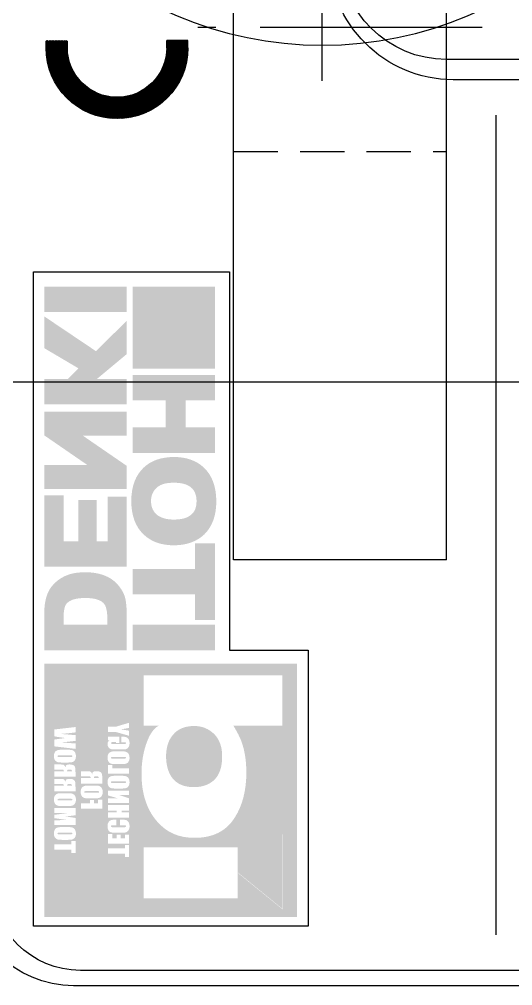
# Model space of a CAD drawing. Header units: inches. Extents: x 0 to 77285, y -118 to 40065.
# Drawn here: x 4379.61 to 4393.5, y 23746.05 to 23773.28 of the extents above; entities that cross this region are included whole.
import ezdxf

# ---------------------------------------------------------------- set-up
doc = ezdxf.new("R2010")
doc.units = ezdxf.units.IN
doc.header["$LTSCALE"] = 5
doc.header["$MEASUREMENT"] = 0
doc.linetypes.add('CENTER', pattern=[2, 1.25, -0.25, 0.25, -0.25])
doc.linetypes.add('HIDDEN', pattern=[0.375, 0.25, -0.125])
for name, color, linetype in [('11', 1, 'CENTER'), ('22', 2, 'HIDDEN'), ('55', 5, 'Continuous'), ('99', 181, 'Continuous')]:
    doc.layers.add(name, color=color, linetype=linetype)

# ---------------------------------------------------------------- blocks, each defined once
blk = doc.blocks.new('A$C362a6d6b')
for p, q in [((-15, 0), (15, 0)), ((-15, 0), (-15, -6)), ((-15, -6), (15, -6))]:
    blk.add_line(p, q)
at = {"layer": '11'}
blk.add_line((0, 1), (0, -7), dxfattribs=at)
at = {"layer": '22'}
blk.add_line((-3.5, -6), (-3.5, 0), dxfattribs=at)
blk = doc.blocks.new('A$C9c3b0687E')
h = blk.add_hatch(color=256)
edge = h.paths.add_edge_path(flags=16)
edge.add_spline(control_points=[(17.76, 6.383), (17.76, 6.383), (15.649, 6.383), (15.649, 6.383), (15.649, 6.383), (16.673, 5.127), (16.673, 5.127), (16.673, 5.127), (17.76, 6.383), (17.76, 6.383)], knot_values=[0, 0, 0, 0, 1, 1, 1, 2, 2, 2, 3, 3, 3, 3], degree=3, periodic=0)
edge = h.paths.add_edge_path(flags=16)
edge.add_spline(control_points=[(22.247, 2.476), (22.247, 2.476), (22.247, 6.379), (22.247, 6.379), (22.247, 6.379), (20.825, 6.379), (20.825, 6.379), (20.825, 6.379), (20.825, 4.998), (20.825, 4.998), (20.652, 5.102), (20.498, 5.184), (20.344, 5.238), (20.103, 5.32), (19.821, 5.363), (19.504, 5.363), (18.998, 5.363), (18.578, 5.254), (18.243, 5.042), (17.832, 4.786), (17.664, 4.398), (17.664, 3.902), (17.664, 3.466), (17.806, 3.119), (18.141, 2.835), (18.475, 2.552), (18.921, 2.411), (19.469, 2.411), (19.821, 2.411), (20.138, 2.47), (20.421, 2.585), (20.592, 2.656), (20.755, 2.759), (20.82, 2.89), (20.82, 2.89), (20.82, 2.476), (20.82, 2.476), (20.82, 2.476), (22.247, 2.476), (22.247, 2.476)], knot_values=[0, 0, 0, 0, 1, 1, 1, 2, 2, 2, 3, 3, 3, 4, 4, 4, 5, 5, 5, 6, 6, 6, 7, 7, 7, 8, 8, 8, 9, 9, 9, 10, 10, 10, 11, 11, 11, 12, 12, 12, 13, 13, 13, 13], degree=3, periodic=0)
edge = h.paths.add_edge_path(flags=16)
edge.add_spline(control_points=[(20.592, 4.454), (20.438, 4.606), (20.232, 4.682), (19.958, 4.682), (19.666, 4.682), (19.452, 4.611), (19.306, 4.47), (19.161, 4.323), (19.092, 4.127), (19.092, 3.882), (19.092, 3.566), (19.212, 3.342), (19.443, 3.217), (19.589, 3.141), (19.761, 3.103), (19.958, 3.103), (20.164, 3.103), (20.344, 3.146), (20.489, 3.239), (20.704, 3.375), (20.815, 3.593), (20.815, 3.892), (20.815, 4.116), (20.738, 4.301), (20.592, 4.454)], knot_values=[0, 0, 0, 0, 1, 1, 1, 2, 2, 2, 3, 3, 3, 4, 4, 4, 5, 5, 5, 6, 6, 6, 7, 7, 7, 8, 8, 8, 8], degree=3, periodic=0)
edge = h.paths.add_edge_path(flags=16)
edge.add_spline(control_points=[(15.957, 2.474), (15.957, 2.474), (17.397, 2.474), (17.397, 2.474), (17.397, 2.474), (17.397, 5.12), (17.397, 5.12), (17.397, 5.12), (15.957, 5.12), (15.957, 5.12), (15.957, 5.12), (15.957, 2.474), (15.957, 2.474)], knot_values=[0, 0, 0, 0, 1, 1, 1, 2, 2, 2, 3, 3, 3, 4, 4, 4, 4], degree=3, periodic=0)
edge = h.paths.add_edge_path(flags=16)
edge.add_spline(control_points=[(20.635, 0.552), (20.616, 0.414), (20.602, 0.272), (20.592, 0.127), (20.592, 0.127), (20.574, 0.355), (20.574, 0.355), (20.564, 0.468), (20.559, 0.534), (20.558, 0.552), (20.558, 0.552), (20.397, 0.552), (20.397, 0.552), (20.375, 0.383), (20.36, 0.246), (20.354, 0.142), (20.354, 0.142), (20.338, 0.344), (20.338, 0.344), (20.338, 0.344), (20.322, 0.552), (20.322, 0.552), (20.322, 0.552), (20.171, 0.552), (20.171, 0.552), (20.171, 0.552), (20.241, -0.045), (20.241, -0.045), (20.241, -0.045), (20.433, -0.045), (20.433, -0.045), (20.455, 0.114), (20.47, 0.218), (20.477, 0.269), (20.491, 0.151), (20.506, 0.047), (20.524, -0.045), (20.524, -0.045), (20.717, -0.045), (20.717, -0.045), (20.717, -0.045), (20.786, 0.552), (20.786, 0.552), (20.786, 0.552), (20.635, 0.552), (20.635, 0.552)], knot_values=[0, 0, 0, 0, 1, 1, 1, 2, 2, 2, 3, 3, 3, 4, 4, 4, 5, 5, 5, 6, 6, 6, 7, 7, 7, 8, 8, 8, 9, 9, 9, 10, 10, 10, 11, 11, 11, 12, 12, 12, 13, 13, 13, 14, 14, 14, 15, 15, 15, 15], degree=3, periodic=0)
edge = h.paths.add_edge_path(flags=16)
edge.add_spline(control_points=[(20.145, 0.304), (20.145, 0.366), (20.144, 0.409), (20.141, 0.433), (20.138, 0.458), (20.129, 0.481), (20.113, 0.501), (20.098, 0.522), (20.077, 0.538), (20.052, 0.548), (20.026, 0.559), (19.997, 0.564), (19.965, 0.564), (19.932, 0.564), (19.902, 0.559), (19.877, 0.548), (19.851, 0.536), (19.831, 0.521), (19.816, 0.5), (19.802, 0.479), (19.793, 0.457), (19.79, 0.432), (19.787, 0.407), (19.786, 0.364), (19.786, 0.304), (19.786, 0.304), (19.786, 0.203), (19.786, 0.203), (19.786, 0.141), (19.787, 0.098), (19.79, 0.074), (19.793, 0.049), (19.802, 0.026), (19.818, 0.006), (19.833, -0.015), (19.854, -0.031), (19.879, -0.041), (19.905, -0.052), (19.933, -0.057), (19.965, -0.057), (19.999, -0.057), (20.029, -0.052), (20.054, -0.041), (20.079, -0.029), (20.099, -0.014), (20.114, 0.007), (20.129, 0.028), (20.138, 0.05), (20.141, 0.075), (20.144, 0.1), (20.145, 0.143), (20.145, 0.203), (20.145, 0.203), (20.145, 0.304), (20.145, 0.304)], knot_values=[0, 0, 0, 0, 1, 1, 1, 2, 2, 2, 3, 3, 3, 4, 4, 4, 5, 5, 5, 6, 6, 6, 7, 7, 7, 8, 8, 8, 9, 9, 9, 10, 10, 10, 11, 11, 11, 12, 12, 12, 13, 13, 13, 14, 14, 14, 15, 15, 15, 16, 16, 16, 17, 17, 17, 18, 18, 18, 18], degree=3, periodic=0)
edge = h.paths.add_edge_path(flags=16)
edge.add_spline(control_points=[(19.99, 0.398), (19.99, 0.426), (19.988, 0.444), (19.985, 0.452), (19.982, 0.459), (19.976, 0.463), (19.966, 0.463), (19.958, 0.463), (19.952, 0.46), (19.947, 0.454), (19.943, 0.448), (19.941, 0.429), (19.941, 0.398), (19.941, 0.398), (19.941, 0.12), (19.941, 0.12), (19.941, 0.085), (19.942, 0.064), (19.945, 0.056), (19.948, 0.048), (19.955, 0.044), (19.965, 0.044), (19.976, 0.044), (19.982, 0.048), (19.986, 0.058), (19.988, 0.067), (19.99, 0.089), (19.99, 0.124), (19.99, 0.124), (19.99, 0.398), (19.99, 0.398)], knot_values=[0, 0, 0, 0, 1, 1, 1, 2, 2, 2, 3, 3, 3, 4, 4, 4, 5, 5, 5, 6, 6, 6, 7, 7, 7, 8, 8, 8, 9, 9, 9, 10, 10, 10, 10], degree=3, periodic=0)
edge = h.paths.add_edge_path(flags=16)
edge.add_spline(control_points=[(19.385, -0.045), (19.385, -0.045), (19.54, -0.045), (19.54, -0.045), (19.54, -0.045), (19.54, 0.224), (19.54, 0.224), (19.561, 0.224), (19.574, 0.22), (19.579, 0.212), (19.584, 0.205), (19.586, 0.185), (19.586, 0.153), (19.586, 0.153), (19.586, -0.045), (19.586, -0.045), (19.586, -0.045), (19.731, -0.045), (19.731, -0.045), (19.731, -0.045), (19.731, 0.112), (19.731, 0.112), (19.731, 0.16), (19.729, 0.19), (19.727, 0.2), (19.724, 0.211), (19.717, 0.223), (19.707, 0.235), (19.696, 0.248), (19.676, 0.258), (19.645, 0.266), (19.679, 0.269), (19.702, 0.279), (19.713, 0.295), (19.725, 0.311), (19.731, 0.342), (19.731, 0.388), (19.731, 0.439), (19.722, 0.477), (19.706, 0.5), (19.69, 0.523), (19.669, 0.538), (19.643, 0.543), (19.617, 0.549), (19.567, 0.552), (19.494, 0.552), (19.494, 0.552), (19.385, 0.552), (19.385, 0.552), (19.385, 0.552), (19.385, -0.045), (19.385, -0.045)], knot_values=[0, 0, 0, 0, 1, 1, 1, 2, 2, 2, 3, 3, 3, 4, 4, 4, 5, 5, 5, 6, 6, 6, 7, 7, 7, 8, 8, 8, 9, 9, 9, 10, 10, 10, 11, 11, 11, 12, 12, 12, 13, 13, 13, 14, 14, 14, 15, 15, 15, 16, 16, 16, 17, 17, 17, 17], degree=3, periodic=0)
edge = h.paths.add_edge_path()
edge.add_spline(control_points=[(19.576, 0.441), (19.583, 0.435), (19.586, 0.422), (19.586, 0.403), (19.586, 0.403), (19.586, 0.37), (19.586, 0.37), (19.586, 0.344), (19.583, 0.328), (19.576, 0.323), (19.569, 0.319), (19.557, 0.316), (19.54, 0.316), (19.54, 0.316), (19.54, 0.45), (19.54, 0.45), (19.557, 0.45), (19.57, 0.447), (19.576, 0.441)], knot_values=[0, 0, 0, 0, 1, 1, 1, 2, 2, 2, 3, 3, 3, 4, 4, 4, 5, 5, 5, 6, 6, 6, 6], degree=3, periodic=0)
edge = h.paths.add_edge_path(flags=16)
edge.add_spline(control_points=[(18.978, -0.045), (18.978, -0.045), (19.133, -0.045), (19.133, -0.045), (19.133, -0.045), (19.133, 0.224), (19.133, 0.224), (19.154, 0.224), (19.167, 0.22), (19.172, 0.212), (19.177, 0.205), (19.18, 0.185), (19.18, 0.153), (19.18, 0.153), (19.18, -0.045), (19.18, -0.045), (19.18, -0.045), (19.324, -0.045), (19.324, -0.045), (19.324, -0.045), (19.324, 0.112), (19.324, 0.112), (19.324, 0.16), (19.323, 0.19), (19.32, 0.2), (19.318, 0.211), (19.311, 0.223), (19.3, 0.235), (19.29, 0.248), (19.269, 0.258), (19.239, 0.266), (19.272, 0.269), (19.295, 0.279), (19.307, 0.295), (19.318, 0.311), (19.324, 0.342), (19.324, 0.388), (19.324, 0.439), (19.316, 0.477), (19.3, 0.5), (19.283, 0.523), (19.262, 0.538), (19.236, 0.543), (19.21, 0.549), (19.161, 0.552), (19.088, 0.552), (19.088, 0.552), (18.978, 0.552), (18.978, 0.552), (18.978, 0.552), (18.978, -0.045), (18.978, -0.045)], knot_values=[0, 0, 0, 0, 1, 1, 1, 2, 2, 2, 3, 3, 3, 4, 4, 4, 5, 5, 5, 6, 6, 6, 7, 7, 7, 8, 8, 8, 9, 9, 9, 10, 10, 10, 11, 11, 11, 12, 12, 12, 13, 13, 13, 14, 14, 14, 15, 15, 15, 16, 16, 16, 17, 17, 17, 17], degree=3, periodic=0)
edge = h.paths.add_edge_path()
edge.add_spline(control_points=[(19.17, 0.441), (19.176, 0.435), (19.18, 0.422), (19.18, 0.403), (19.18, 0.403), (19.18, 0.37), (19.18, 0.37), (19.18, 0.344), (19.176, 0.328), (19.169, 0.323), (19.162, 0.319), (19.15, 0.316), (19.133, 0.316), (19.133, 0.316), (19.133, 0.45), (19.133, 0.45), (19.151, 0.45), (19.163, 0.447), (19.17, 0.441)], knot_values=[0, 0, 0, 0, 1, 1, 1, 2, 2, 2, 3, 3, 3, 4, 4, 4, 5, 5, 5, 6, 6, 6, 6], degree=3, periodic=0)
edge = h.paths.add_edge_path(flags=16)
edge.add_spline(control_points=[(18.92, 0.304), (18.92, 0.366), (18.918, 0.409), (18.915, 0.433), (18.912, 0.458), (18.903, 0.481), (18.888, 0.501), (18.872, 0.522), (18.852, 0.538), (18.826, 0.548), (18.801, 0.559), (18.772, 0.564), (18.74, 0.564), (18.706, 0.564), (18.677, 0.559), (18.651, 0.548), (18.626, 0.536), (18.606, 0.521), (18.591, 0.5), (18.576, 0.479), (18.567, 0.457), (18.564, 0.432), (18.562, 0.407), (18.56, 0.364), (18.56, 0.304), (18.56, 0.304), (18.56, 0.203), (18.56, 0.203), (18.56, 0.141), (18.562, 0.098), (18.565, 0.074), (18.568, 0.049), (18.577, 0.026), (18.592, 0.006), (18.608, -0.015), (18.628, -0.031), (18.654, -0.041), (18.679, -0.052), (18.708, -0.057), (18.74, -0.057), (18.774, -0.057), (18.803, -0.052), (18.829, -0.041), (18.854, -0.029), (18.874, -0.014), (18.889, 0.007), (18.904, 0.028), (18.913, 0.05), (18.916, 0.075), (18.918, 0.1), (18.92, 0.143), (18.92, 0.203), (18.92, 0.203), (18.92, 0.304), (18.92, 0.304)], knot_values=[0, 0, 0, 0, 1, 1, 1, 2, 2, 2, 3, 3, 3, 4, 4, 4, 5, 5, 5, 6, 6, 6, 7, 7, 7, 8, 8, 8, 9, 9, 9, 10, 10, 10, 11, 11, 11, 12, 12, 12, 13, 13, 13, 14, 14, 14, 15, 15, 15, 16, 16, 16, 17, 17, 17, 18, 18, 18, 18], degree=3, periodic=0)
edge = h.paths.add_edge_path(flags=16)
edge.add_spline(control_points=[(18.764, 0.398), (18.764, 0.426), (18.763, 0.444), (18.76, 0.452), (18.757, 0.459), (18.75, 0.463), (18.741, 0.463), (18.733, 0.463), (18.726, 0.46), (18.722, 0.454), (18.718, 0.448), (18.716, 0.429), (18.716, 0.398), (18.716, 0.398), (18.716, 0.12), (18.716, 0.12), (18.716, 0.085), (18.717, 0.064), (18.72, 0.056), (18.723, 0.048), (18.729, 0.044), (18.74, 0.044), (18.75, 0.044), (18.757, 0.048), (18.76, 0.058), (18.763, 0.067), (18.764, 0.089), (18.764, 0.124), (18.764, 0.124), (18.764, 0.398), (18.764, 0.398)], knot_values=[0, 0, 0, 0, 1, 1, 1, 2, 2, 2, 3, 3, 3, 4, 4, 4, 5, 5, 5, 6, 6, 6, 7, 7, 7, 8, 8, 8, 9, 9, 9, 10, 10, 10, 10], degree=3, periodic=0)
edge = h.paths.add_edge_path(flags=16)
edge.add_spline(control_points=[(18.3, 0.552), (18.3, 0.552), (18.265, 0.273), (18.265, 0.273), (18.265, 0.273), (18.243, 0.425), (18.243, 0.425), (18.236, 0.473), (18.23, 0.516), (18.224, 0.552), (18.224, 0.552), (18.025, 0.552), (18.025, 0.552), (18.025, 0.552), (18.025, -0.045), (18.025, -0.045), (18.025, -0.045), (18.161, -0.045), (18.161, -0.045), (18.161, -0.045), (18.162, 0.35), (18.162, 0.35), (18.162, 0.35), (18.218, -0.045), (18.218, -0.045), (18.218, -0.045), (18.312, -0.045), (18.312, -0.045), (18.312, -0.045), (18.366, 0.358), (18.366, 0.358), (18.366, 0.358), (18.366, -0.045), (18.366, -0.045), (18.366, -0.045), (18.503, -0.045), (18.503, -0.045), (18.503, -0.045), (18.503, 0.552), (18.503, 0.552), (18.503, 0.552), (18.3, 0.552), (18.3, 0.552)], knot_values=[0, 0, 0, 0, 1, 1, 1, 2, 2, 2, 3, 3, 3, 4, 4, 4, 5, 5, 5, 6, 6, 6, 7, 7, 7, 8, 8, 8, 9, 9, 9, 10, 10, 10, 11, 11, 11, 12, 12, 12, 13, 13, 13, 14, 14, 14, 14], degree=3, periodic=0)
edge = h.paths.add_edge_path(flags=16)
edge.add_spline(control_points=[(17.966, 0.304), (17.966, 0.366), (17.965, 0.409), (17.962, 0.433), (17.959, 0.458), (17.95, 0.481), (17.934, 0.501), (17.919, 0.522), (17.898, 0.538), (17.873, 0.548), (17.847, 0.559), (17.819, 0.564), (17.787, 0.564), (17.753, 0.564), (17.723, 0.559), (17.698, 0.548), (17.673, 0.536), (17.652, 0.521), (17.638, 0.5), (17.623, 0.479), (17.614, 0.457), (17.611, 0.432), (17.608, 0.407), (17.607, 0.364), (17.607, 0.304), (17.607, 0.304), (17.607, 0.203), (17.607, 0.203), (17.607, 0.141), (17.608, 0.098), (17.611, 0.074), (17.614, 0.049), (17.623, 0.026), (17.639, 0.006), (17.654, -0.015), (17.675, -0.031), (17.7, -0.041), (17.726, -0.052), (17.755, -0.057), (17.787, -0.057), (17.82, -0.057), (17.85, -0.052), (17.875, -0.041), (17.9, -0.029), (17.921, -0.014), (17.936, 0.007), (17.95, 0.028), (17.959, 0.05), (17.962, 0.075), (17.965, 0.1), (17.966, 0.143), (17.966, 0.203), (17.966, 0.203), (17.966, 0.304), (17.966, 0.304)], knot_values=[0, 0, 0, 0, 1, 1, 1, 2, 2, 2, 3, 3, 3, 4, 4, 4, 5, 5, 5, 6, 6, 6, 7, 7, 7, 8, 8, 8, 9, 9, 9, 10, 10, 10, 11, 11, 11, 12, 12, 12, 13, 13, 13, 14, 14, 14, 15, 15, 15, 16, 16, 16, 17, 17, 17, 18, 18, 18, 18], degree=3, periodic=0)
edge = h.paths.add_edge_path(flags=16)
edge.add_spline(control_points=[(17.811, 0.398), (17.811, 0.426), (17.81, 0.444), (17.806, 0.452), (17.803, 0.459), (17.797, 0.463), (17.787, 0.463), (17.779, 0.463), (17.773, 0.46), (17.769, 0.454), (17.764, 0.448), (17.762, 0.429), (17.762, 0.398), (17.762, 0.398), (17.762, 0.12), (17.762, 0.12), (17.762, 0.085), (17.763, 0.064), (17.766, 0.056), (17.769, 0.048), (17.776, 0.044), (17.786, 0.044), (17.797, 0.044), (17.804, 0.048), (17.807, 0.058), (17.81, 0.067), (17.811, 0.089), (17.811, 0.124), (17.811, 0.124), (17.811, 0.398), (17.811, 0.398)], knot_values=[0, 0, 0, 0, 1, 1, 1, 2, 2, 2, 3, 3, 3, 4, 4, 4, 5, 5, 5, 6, 6, 6, 7, 7, 7, 8, 8, 8, 9, 9, 9, 10, 10, 10, 10], degree=3, periodic=0)
edge = h.paths.add_edge_path(flags=16)
edge.add_spline(control_points=[(17.237, 0.552), (17.237, 0.552), (17.237, 0.432), (17.237, 0.432), (17.237, 0.432), (17.328, 0.432), (17.328, 0.432), (17.328, 0.432), (17.328, -0.045), (17.328, -0.045), (17.328, -0.045), (17.484, -0.045), (17.484, -0.045), (17.484, -0.045), (17.484, 0.432), (17.484, 0.432), (17.484, 0.432), (17.576, 0.432), (17.576, 0.432), (17.576, 0.432), (17.576, 0.552), (17.576, 0.552), (17.576, 0.552), (17.237, 0.552), (17.237, 0.552)], knot_values=[0, 0, 0, 0, 1, 1, 1, 2, 2, 2, 3, 3, 3, 4, 4, 4, 5, 5, 5, 6, 6, 6, 7, 7, 7, 8, 8, 8, 8], degree=3, periodic=0)
edge = h.paths.add_edge_path(flags=16)
edge.add_spline(control_points=[(19.194, 0.71), (19.194, 0.71), (19.35, 0.71), (19.35, 0.71), (19.35, 0.71), (19.35, 0.978), (19.35, 0.978), (19.371, 0.978), (19.384, 0.974), (19.389, 0.967), (19.394, 0.959), (19.396, 0.94), (19.396, 0.908), (19.396, 0.908), (19.396, 0.71), (19.396, 0.71), (19.396, 0.71), (19.54, 0.71), (19.54, 0.71), (19.54, 0.71), (19.54, 0.867), (19.54, 0.867), (19.54, 0.915), (19.539, 0.944), (19.537, 0.955), (19.534, 0.966), (19.527, 0.977), (19.517, 0.99), (19.506, 1.003), (19.486, 1.013), (19.455, 1.021), (19.489, 1.024), (19.511, 1.033), (19.523, 1.049), (19.535, 1.065), (19.54, 1.097), (19.54, 1.143), (19.54, 1.194), (19.532, 1.231), (19.516, 1.255), (19.5, 1.278), (19.478, 1.292), (19.453, 1.298), (19.427, 1.304), (19.377, 1.307), (19.304, 1.307), (19.304, 1.307), (19.194, 1.307), (19.194, 1.307), (19.194, 1.307), (19.194, 0.71), (19.194, 0.71)], knot_values=[0, 0, 0, 0, 1, 1, 1, 2, 2, 2, 3, 3, 3, 4, 4, 4, 5, 5, 5, 6, 6, 6, 7, 7, 7, 8, 8, 8, 9, 9, 9, 10, 10, 10, 11, 11, 11, 12, 12, 12, 13, 13, 13, 14, 14, 14, 15, 15, 15, 16, 16, 16, 17, 17, 17, 17], degree=3, periodic=0)
edge = h.paths.add_edge_path(flags=16)
edge.add_spline(control_points=[(19.35, 1.204), (19.35, 1.204), (19.35, 1.071), (19.35, 1.071), (19.367, 1.071), (19.379, 1.073), (19.386, 1.078), (19.393, 1.083), (19.396, 1.099), (19.396, 1.125), (19.396, 1.125), (19.396, 1.158), (19.396, 1.158), (19.396, 1.177), (19.393, 1.19), (19.386, 1.195), (19.379, 1.201), (19.367, 1.204), (19.35, 1.204)], knot_values=[0, 0, 0, 0, 1, 1, 1, 2, 2, 2, 3, 3, 3, 4, 4, 4, 5, 5, 5, 6, 6, 6, 6], degree=3, periodic=0)
edge = h.paths.add_edge_path(flags=16)
edge.add_spline(control_points=[(19.136, 1.059), (19.136, 1.121), (19.135, 1.164), (19.132, 1.188), (19.129, 1.213), (19.119, 1.235), (19.104, 1.256), (19.088, 1.277), (19.068, 1.293), (19.043, 1.303), (19.017, 1.314), (18.988, 1.319), (18.956, 1.319), (18.923, 1.319), (18.893, 1.313), (18.868, 1.302), (18.842, 1.291), (18.822, 1.275), (18.807, 1.255), (18.792, 1.234), (18.784, 1.211), (18.781, 1.187), (18.778, 1.162), (18.777, 1.119), (18.777, 1.059), (18.777, 1.059), (18.777, 0.957), (18.777, 0.957), (18.777, 0.896), (18.778, 0.853), (18.781, 0.828), (18.784, 0.804), (18.793, 0.781), (18.809, 0.76), (18.824, 0.739), (18.845, 0.724), (18.87, 0.713), (18.896, 0.703), (18.924, 0.698), (18.956, 0.698), (18.99, 0.698), (19.02, 0.703), (19.045, 0.714), (19.07, 0.725), (19.09, 0.741), (19.105, 0.762), (19.12, 0.782), (19.129, 0.805), (19.132, 0.83), (19.135, 0.855), (19.136, 0.897), (19.136, 0.957), (19.136, 0.957), (19.136, 1.059), (19.136, 1.059)], knot_values=[0, 0, 0, 0, 1, 1, 1, 2, 2, 2, 3, 3, 3, 4, 4, 4, 5, 5, 5, 6, 6, 6, 7, 7, 7, 8, 8, 8, 9, 9, 9, 10, 10, 10, 11, 11, 11, 12, 12, 12, 13, 13, 13, 14, 14, 14, 15, 15, 15, 16, 16, 16, 17, 17, 17, 18, 18, 18, 18], degree=3, periodic=0)
edge = h.paths.add_edge_path(flags=16)
edge.add_spline(control_points=[(18.981, 1.153), (18.981, 1.181), (18.979, 1.199), (18.976, 1.206), (18.973, 1.214), (18.967, 1.218), (18.957, 1.218), (18.949, 1.218), (18.943, 1.215), (18.938, 1.209), (18.934, 1.202), (18.932, 1.184), (18.932, 1.153), (18.932, 1.153), (18.932, 0.875), (18.932, 0.875), (18.932, 0.84), (18.933, 0.819), (18.936, 0.811), (18.939, 0.803), (18.946, 0.799), (18.956, 0.799), (18.967, 0.799), (18.973, 0.803), (18.976, 0.813), (18.979, 0.822), (18.981, 0.844), (18.981, 0.879), (18.981, 0.879), (18.981, 1.153), (18.981, 1.153)], knot_values=[0, 0, 0, 0, 1, 1, 1, 2, 2, 2, 3, 3, 3, 4, 4, 4, 5, 5, 5, 6, 6, 6, 7, 7, 7, 8, 8, 8, 9, 9, 9, 10, 10, 10, 10], degree=3, periodic=0)
edge = h.paths.add_edge_path(flags=16)
edge.add_spline(control_points=[(18.482, 0.71), (18.482, 0.71), (18.637, 0.71), (18.637, 0.71), (18.637, 0.71), (18.637, 0.961), (18.637, 0.961), (18.637, 0.961), (18.731, 0.961), (18.731, 0.961), (18.731, 0.961), (18.731, 1.074), (18.731, 1.074), (18.731, 1.074), (18.637, 1.074), (18.637, 1.074), (18.637, 1.074), (18.637, 1.187), (18.637, 1.187), (18.637, 1.187), (18.743, 1.187), (18.743, 1.187), (18.743, 1.187), (18.743, 1.307), (18.743, 1.307), (18.743, 1.307), (18.482, 1.307), (18.482, 1.307), (18.482, 1.307), (18.482, 0.71), (18.482, 0.71)], knot_values=[0, 0, 0, 0, 1, 1, 1, 2, 2, 2, 3, 3, 3, 4, 4, 4, 5, 5, 5, 6, 6, 6, 7, 7, 7, 8, 8, 8, 9, 9, 9, 10, 10, 10, 10], degree=3, periodic=0)
edge = h.paths.add_edge_path(flags=16)
edge.add_spline(control_points=[(20.763, 2.061), (20.743, 1.967), (20.729, 1.889), (20.72, 1.825), (20.716, 1.866), (20.704, 1.944), (20.682, 2.061), (20.682, 2.061), (20.539, 2.061), (20.539, 2.061), (20.539, 2.061), (20.648, 1.681), (20.648, 1.681), (20.648, 1.681), (20.648, 1.465), (20.648, 1.465), (20.648, 1.465), (20.793, 1.465), (20.793, 1.465), (20.793, 1.465), (20.793, 1.681), (20.793, 1.681), (20.793, 1.681), (20.906, 2.061), (20.906, 2.061), (20.906, 2.061), (20.763, 2.061), (20.763, 2.061)], knot_values=[0, 0, 0, 0, 1, 1, 1, 2, 2, 2, 3, 3, 3, 4, 4, 4, 5, 5, 5, 6, 6, 6, 7, 7, 7, 8, 8, 8, 9, 9, 9, 9], degree=3, periodic=0)
edge = h.paths.add_edge_path(flags=16)
edge.add_spline(control_points=[(20.514, 1.868), (20.514, 1.917), (20.509, 1.954), (20.5, 1.979), (20.491, 2.005), (20.472, 2.027), (20.442, 2.046), (20.412, 2.064), (20.374, 2.074), (20.328, 2.074), (20.282, 2.074), (20.244, 2.063), (20.215, 2.041), (20.186, 2.02), (20.168, 1.996), (20.162, 1.97), (20.156, 1.945), (20.153, 1.903), (20.153, 1.846), (20.153, 1.846), (20.153, 1.669), (20.153, 1.669), (20.153, 1.628), (20.155, 1.598), (20.158, 1.577), (20.16, 1.557), (20.168, 1.537), (20.18, 1.518), (20.191, 1.5), (20.209, 1.484), (20.231, 1.471), (20.254, 1.459), (20.279, 1.453), (20.305, 1.453), (20.327, 1.453), (20.346, 1.457), (20.362, 1.466), (20.378, 1.475), (20.391, 1.489), (20.402, 1.508), (20.402, 1.508), (20.416, 1.465), (20.416, 1.465), (20.416, 1.465), (20.514, 1.465), (20.514, 1.465), (20.514, 1.465), (20.514, 1.785), (20.514, 1.785), (20.514, 1.785), (20.333, 1.785), (20.333, 1.785), (20.333, 1.785), (20.333, 1.694), (20.333, 1.694), (20.333, 1.694), (20.363, 1.694), (20.363, 1.694), (20.363, 1.694), (20.363, 1.623), (20.363, 1.623), (20.363, 1.596), (20.361, 1.577), (20.357, 1.568), (20.353, 1.558), (20.345, 1.553), (20.334, 1.553), (20.324, 1.553), (20.317, 1.558), (20.313, 1.566), (20.31, 1.575), (20.308, 1.592), (20.308, 1.619), (20.308, 1.619), (20.308, 1.905), (20.308, 1.905), (20.308, 1.935), (20.31, 1.954), (20.314, 1.962), (20.317, 1.969), (20.324, 1.973), (20.333, 1.973), (20.344, 1.973), (20.351, 1.969), (20.354, 1.96), (20.357, 1.951), (20.359, 1.93), (20.359, 1.896), (20.359, 1.896), (20.359, 1.842), (20.359, 1.842), (20.359, 1.842), (20.514, 1.842), (20.514, 1.842), (20.514, 1.842), (20.514, 1.868), (20.514, 1.868)], knot_values=[0, 0, 0, 0, 1, 1, 1, 2, 2, 2, 3, 3, 3, 4, 4, 4, 5, 5, 5, 6, 6, 6, 7, 7, 7, 8, 8, 8, 9, 9, 9, 10, 10, 10, 11, 11, 11, 12, 12, 12, 13, 13, 13, 14, 14, 14, 15, 15, 15, 16, 16, 16, 17, 17, 17, 18, 18, 18, 19, 19, 19, 20, 20, 20, 21, 21, 21, 22, 22, 22, 23, 23, 23, 24, 24, 24, 25, 25, 25, 26, 26, 26, 27, 27, 27, 28, 28, 28, 29, 29, 29, 30, 30, 30, 31, 31, 31, 32, 32, 32, 32], degree=3, periodic=0)
edge = h.paths.add_edge_path(flags=16)
edge.add_spline(control_points=[(20.1, 1.814), (20.1, 1.875), (20.099, 1.918), (20.096, 1.943), (20.093, 1.967), (20.084, 1.99), (20.068, 2.011), (20.053, 2.032), (20.032, 2.048), (20.007, 2.058), (19.981, 2.068), (19.952, 2.074), (19.92, 2.074), (19.887, 2.074), (19.857, 2.068), (19.832, 2.057), (19.806, 2.046), (19.786, 2.03), (19.771, 2.01), (19.757, 1.989), (19.748, 1.966), (19.745, 1.941), (19.742, 1.916), (19.741, 1.874), (19.741, 1.814), (19.741, 1.814), (19.741, 1.712), (19.741, 1.712), (19.741, 1.651), (19.742, 1.608), (19.745, 1.583), (19.748, 1.559), (19.757, 1.536), (19.773, 1.515), (19.788, 1.494), (19.809, 1.479), (19.834, 1.468), (19.86, 1.458), (19.888, 1.453), (19.92, 1.453), (19.954, 1.453), (19.984, 1.458), (20.009, 1.469), (20.034, 1.48), (20.054, 1.496), (20.069, 1.517), (20.084, 1.537), (20.093, 1.56), (20.096, 1.585), (20.099, 1.61), (20.1, 1.652), (20.1, 1.712), (20.1, 1.712), (20.1, 1.814), (20.1, 1.814)], knot_values=[0, 0, 0, 0, 1, 1, 1, 2, 2, 2, 3, 3, 3, 4, 4, 4, 5, 5, 5, 6, 6, 6, 7, 7, 7, 8, 8, 8, 9, 9, 9, 10, 10, 10, 11, 11, 11, 12, 12, 12, 13, 13, 13, 14, 14, 14, 15, 15, 15, 16, 16, 16, 17, 17, 17, 18, 18, 18, 18], degree=3, periodic=0)
edge = h.paths.add_edge_path(flags=16)
edge.add_spline(control_points=[(19.945, 1.908), (19.945, 1.936), (19.943, 1.953), (19.94, 1.961), (19.937, 1.969), (19.931, 1.973), (19.921, 1.973), (19.913, 1.973), (19.907, 1.97), (19.902, 1.963), (19.898, 1.957), (19.896, 1.939), (19.896, 1.908), (19.896, 1.908), (19.896, 1.63), (19.896, 1.63), (19.896, 1.595), (19.897, 1.574), (19.9, 1.565), (19.903, 1.557), (19.91, 1.553), (19.92, 1.553), (19.931, 1.553), (19.938, 1.558), (19.94, 1.567), (19.943, 1.577), (19.945, 1.599), (19.945, 1.634), (19.945, 1.634), (19.945, 1.908), (19.945, 1.908)], knot_values=[0, 0, 0, 0, 1, 1, 1, 2, 2, 2, 3, 3, 3, 4, 4, 4, 5, 5, 5, 6, 6, 6, 7, 7, 7, 8, 8, 8, 9, 9, 9, 10, 10, 10, 10], degree=3, periodic=0)
edge = h.paths.add_edge_path(flags=16)
edge.add_spline(control_points=[(19.47, 2.061), (19.47, 2.061), (19.47, 1.465), (19.47, 1.465), (19.47, 1.465), (19.72, 1.465), (19.72, 1.465), (19.72, 1.465), (19.72, 1.585), (19.72, 1.585), (19.72, 1.585), (19.626, 1.585), (19.626, 1.585), (19.626, 1.585), (19.626, 2.061), (19.626, 2.061), (19.626, 2.061), (19.47, 2.061), (19.47, 2.061)], knot_values=[0, 0, 0, 0, 1, 1, 1, 2, 2, 2, 3, 3, 3, 4, 4, 4, 5, 5, 5, 6, 6, 6, 6], degree=3, periodic=0)
edge = h.paths.add_edge_path(flags=16)
edge.add_spline(control_points=[(19.412, 1.814), (19.412, 1.875), (19.411, 1.918), (19.408, 1.943), (19.405, 1.967), (19.396, 1.99), (19.38, 2.011), (19.365, 2.032), (19.344, 2.048), (19.319, 2.058), (19.293, 2.068), (19.264, 2.074), (19.232, 2.074), (19.199, 2.074), (19.169, 2.068), (19.144, 2.057), (19.118, 2.046), (19.098, 2.03), (19.083, 2.01), (19.069, 1.989), (19.06, 1.966), (19.057, 1.941), (19.054, 1.916), (19.053, 1.874), (19.053, 1.814), (19.053, 1.814), (19.053, 1.712), (19.053, 1.712), (19.053, 1.651), (19.054, 1.608), (19.057, 1.583), (19.06, 1.559), (19.069, 1.536), (19.085, 1.515), (19.1, 1.494), (19.121, 1.479), (19.146, 1.468), (19.172, 1.458), (19.2, 1.453), (19.232, 1.453), (19.266, 1.453), (19.296, 1.458), (19.321, 1.469), (19.346, 1.48), (19.366, 1.496), (19.381, 1.517), (19.396, 1.537), (19.405, 1.56), (19.408, 1.585), (19.411, 1.61), (19.412, 1.652), (19.412, 1.712), (19.412, 1.712), (19.412, 1.814), (19.412, 1.814)], knot_values=[0, 0, 0, 0, 1, 1, 1, 2, 2, 2, 3, 3, 3, 4, 4, 4, 5, 5, 5, 6, 6, 6, 7, 7, 7, 8, 8, 8, 9, 9, 9, 10, 10, 10, 11, 11, 11, 12, 12, 12, 13, 13, 13, 14, 14, 14, 15, 15, 15, 16, 16, 16, 17, 17, 17, 18, 18, 18, 18], degree=3, periodic=0)
edge = h.paths.add_edge_path(flags=16)
edge.add_spline(control_points=[(19.257, 1.908), (19.257, 1.936), (19.255, 1.953), (19.252, 1.961), (19.249, 1.969), (19.243, 1.973), (19.233, 1.973), (19.225, 1.973), (19.219, 1.97), (19.214, 1.963), (19.21, 1.957), (19.208, 1.939), (19.208, 1.908), (19.208, 1.908), (19.208, 1.63), (19.208, 1.63), (19.208, 1.595), (19.209, 1.574), (19.212, 1.565), (19.215, 1.557), (19.222, 1.553), (19.232, 1.553), (19.243, 1.553), (19.249, 1.558), (19.252, 1.567), (19.255, 1.577), (19.257, 1.599), (19.257, 1.634), (19.257, 1.634), (19.257, 1.908), (19.257, 1.908)], knot_values=[0, 0, 0, 0, 1, 1, 1, 2, 2, 2, 3, 3, 3, 4, 4, 4, 5, 5, 5, 6, 6, 6, 7, 7, 7, 8, 8, 8, 9, 9, 9, 10, 10, 10, 10], degree=3, periodic=0)
edge = h.paths.add_edge_path(flags=16)
edge.add_spline(control_points=[(18.866, 2.061), (18.866, 2.061), (18.866, 1.793), (18.866, 1.793), (18.866, 1.793), (18.779, 2.061), (18.779, 2.061), (18.779, 2.061), (18.649, 2.061), (18.649, 2.061), (18.649, 2.061), (18.649, 1.465), (18.649, 1.465), (18.649, 1.465), (18.779, 1.465), (18.779, 1.465), (18.779, 1.465), (18.779, 1.736), (18.779, 1.736), (18.779, 1.736), (18.859, 1.465), (18.859, 1.465), (18.859, 1.465), (18.995, 1.465), (18.995, 1.465), (18.995, 1.465), (18.995, 2.061), (18.995, 2.061), (18.995, 2.061), (18.866, 2.061), (18.866, 2.061)], knot_values=[0, 0, 0, 0, 1, 1, 1, 2, 2, 2, 3, 3, 3, 4, 4, 4, 5, 5, 5, 6, 6, 6, 7, 7, 7, 8, 8, 8, 9, 9, 9, 10, 10, 10, 10], degree=3, periodic=0)
edge = h.paths.add_edge_path(flags=16)
edge.add_spline(control_points=[(18.432, 2.061), (18.432, 2.061), (18.432, 1.848), (18.432, 1.848), (18.432, 1.848), (18.386, 1.848), (18.386, 1.848), (18.386, 1.848), (18.386, 2.061), (18.386, 2.061), (18.386, 2.061), (18.23, 2.061), (18.23, 2.061), (18.23, 2.061), (18.23, 1.465), (18.23, 1.465), (18.23, 1.465), (18.386, 1.465), (18.386, 1.465), (18.386, 1.465), (18.386, 1.715), (18.386, 1.715), (18.386, 1.715), (18.432, 1.715), (18.432, 1.715), (18.432, 1.715), (18.432, 1.465), (18.432, 1.465), (18.432, 1.465), (18.587, 1.465), (18.587, 1.465), (18.587, 1.465), (18.587, 2.061), (18.587, 2.061), (18.587, 2.061), (18.432, 2.061), (18.432, 2.061)], knot_values=[0, 0, 0, 0, 1, 1, 1, 2, 2, 2, 3, 3, 3, 4, 4, 4, 5, 5, 5, 6, 6, 6, 7, 7, 7, 8, 8, 8, 9, 9, 9, 10, 10, 10, 11, 11, 11, 12, 12, 12, 12], degree=3, periodic=0)
edge = h.paths.add_edge_path(flags=16)
edge.add_spline(control_points=[(18.175, 1.858), (18.175, 1.914), (18.17, 1.955), (18.161, 1.981), (18.151, 2.007), (18.132, 2.029), (18.102, 2.047), (18.072, 2.065), (18.034, 2.074), (17.988, 2.074), (17.955, 2.074), (17.925, 2.068), (17.899, 2.056), (17.873, 2.045), (17.852, 2.029), (17.838, 2.01), (17.823, 1.99), (17.814, 1.969), (17.811, 1.948), (17.808, 1.926), (17.807, 1.894), (17.807, 1.851), (17.807, 1.851), (17.807, 1.677), (17.807, 1.677), (17.807, 1.618), (17.812, 1.575), (17.821, 1.545), (17.831, 1.516), (17.85, 1.494), (17.88, 1.477), (17.91, 1.461), (17.947, 1.453), (17.993, 1.453), (18.037, 1.453), (18.074, 1.462), (18.103, 1.482), (18.133, 1.501), (18.153, 1.524), (18.162, 1.55), (18.17, 1.576), (18.175, 1.619), (18.175, 1.681), (18.175, 1.681), (18.175, 1.705), (18.175, 1.705), (18.175, 1.705), (18.019, 1.705), (18.019, 1.705), (18.019, 1.705), (18.019, 1.629), (18.019, 1.629), (18.019, 1.596), (18.018, 1.576), (18.014, 1.567), (18.01, 1.558), (18.003, 1.553), (17.991, 1.553), (17.979, 1.553), (17.971, 1.558), (17.967, 1.567), (17.964, 1.575), (17.962, 1.594), (17.962, 1.623), (17.962, 1.623), (17.962, 1.9), (17.962, 1.9), (17.962, 1.93), (17.964, 1.95), (17.967, 1.959), (17.971, 1.968), (17.979, 1.973), (17.992, 1.973), (18.004, 1.973), (18.011, 1.969), (18.014, 1.962), (18.018, 1.954), (18.019, 1.935), (18.019, 1.905), (18.019, 1.905), (18.019, 1.801), (18.019, 1.801), (18.019, 1.801), (18.175, 1.801), (18.175, 1.801), (18.175, 1.801), (18.175, 1.858), (18.175, 1.858)], knot_values=[0, 0, 0, 0, 1, 1, 1, 2, 2, 2, 3, 3, 3, 4, 4, 4, 5, 5, 5, 6, 6, 6, 7, 7, 7, 8, 8, 8, 9, 9, 9, 10, 10, 10, 11, 11, 11, 12, 12, 12, 13, 13, 13, 14, 14, 14, 15, 15, 15, 16, 16, 16, 17, 17, 17, 18, 18, 18, 19, 19, 19, 20, 20, 20, 21, 21, 21, 22, 22, 22, 23, 23, 23, 24, 24, 24, 25, 25, 25, 26, 26, 26, 27, 27, 27, 28, 28, 28, 29, 29, 29, 29], degree=3, periodic=0)
edge = h.paths.add_edge_path(flags=16)
edge.add_spline(control_points=[(17.499, 1.465), (17.499, 1.465), (17.767, 1.465), (17.767, 1.465), (17.767, 1.465), (17.767, 1.585), (17.767, 1.585), (17.767, 1.585), (17.654, 1.585), (17.654, 1.585), (17.654, 1.585), (17.654, 1.715), (17.654, 1.715), (17.654, 1.715), (17.751, 1.715), (17.751, 1.715), (17.751, 1.715), (17.751, 1.828), (17.751, 1.828), (17.751, 1.828), (17.654, 1.828), (17.654, 1.828), (17.654, 1.828), (17.654, 1.942), (17.654, 1.942), (17.654, 1.942), (17.757, 1.942), (17.757, 1.942), (17.757, 1.942), (17.757, 2.061), (17.757, 2.061), (17.757, 2.061), (17.499, 2.061), (17.499, 2.061), (17.499, 2.061), (17.499, 1.465), (17.499, 1.465)], knot_values=[0, 0, 0, 0, 1, 1, 1, 2, 2, 2, 3, 3, 3, 4, 4, 4, 5, 5, 5, 6, 6, 6, 7, 7, 7, 8, 8, 8, 9, 9, 9, 10, 10, 10, 11, 11, 11, 12, 12, 12, 12], degree=3, periodic=0)
edge = h.paths.add_edge_path(flags=16)
edge.add_spline(control_points=[(17.124, 2.061), (17.124, 2.061), (17.124, 1.942), (17.124, 1.942), (17.124, 1.942), (17.215, 1.942), (17.215, 1.942), (17.215, 1.942), (17.215, 1.465), (17.215, 1.465), (17.215, 1.465), (17.37, 1.465), (17.37, 1.465), (17.37, 1.465), (17.37, 1.942), (17.37, 1.942), (17.37, 1.942), (17.463, 1.942), (17.463, 1.942), (17.463, 1.942), (17.463, 2.061), (17.463, 2.061), (17.463, 2.061), (17.124, 2.061), (17.124, 2.061)], knot_values=[0, 0, 0, 0, 1, 1, 1, 2, 2, 2, 3, 3, 3, 4, 4, 4, 5, 5, 5, 6, 6, 6, 7, 7, 7, 8, 8, 8, 8], degree=3, periodic=0)
edge = h.paths.add_edge_path()
edge.add_spline(control_points=[(22.569, 6.788), (22.569, 6.788), (22.569, -0.322), (22.569, -0.322), (22.569, -0.322), (15.433, -0.322), (15.433, -0.322), (15.433, -0.322), (15.433, 6.788), (15.433, 6.788), (15.433, 6.788), (22.569, 6.788), (22.569, 6.788)], knot_values=[0, 0, 0, 0, 1, 1, 1, 2, 2, 2, 3, 3, 3, 4, 4, 4, 4], degree=3, periodic=0)
h = blk.add_hatch(color=256)
edge = h.paths.add_edge_path()
edge.add_spline(control_points=[(16.69, 5.121), (16.69, 5.121), (15.665, 6.377), (15.665, 6.377), (15.665, 6.377), (17.777, 6.377), (17.777, 6.377), (17.777, 6.377), (16.69, 5.121), (16.69, 5.121)], knot_values=[0, 0, 0, 0, 1, 1, 1, 2, 2, 2, 3, 3, 3, 3], degree=3, periodic=0)
for points in [[(23.666, 4.48), (22.951, 4.48), (22.951, 2.16), (23.666, 2.16)], [(33.199, 2.164), (30.881, 2.164), (30.881, 4.482), (33.199, 4.482)], [(32.48, 1.994), (32.48, -0.327), (33.194, -0.327), (33.194, 1.994)]]:
    blk.add_hatch(color=256).paths.add_polyline_path(points)
h = blk.add_hatch(color=256)
edge = h.paths.add_edge_path()
edge.add_spline(control_points=[(25.966, 4.48), (25.966, 4.48), (23.799, 4.48), (23.799, 4.48), (23.799, 4.48), (23.799, 3.914), (23.799, 3.914), (23.799, 3.914), (24.432, 3.914), (24.525, 3.914), (24.525, 3.813), (24.525, 2.16), (24.525, 2.16), (24.525, 2.16), (25.24, 2.16), (25.24, 2.16), (25.24, 2.16), (25.24, 3.813), (25.24, 3.914), (25.333, 3.914), (25.966, 3.914), (25.966, 3.914), (25.966, 3.914), (25.966, 4.48), (25.966, 4.48)], knot_values=[0, 0, 0, 0, 1, 1, 1, 2, 2, 2, 3, 3, 3, 4, 4, 4, 5, 5, 5, 6, 6, 6, 7, 7, 7, 8, 8, 8, 8], degree=3, periodic=0)
h = blk.add_hatch(color=256)
edge = h.paths.add_edge_path()
edge.add_spline(control_points=[(27.625, 3), (27.597, 2.924), (27.556, 2.86), (27.502, 2.81), (27.45, 2.761), (27.39, 2.726), (27.323, 2.704), (27.273, 2.687), (27.215, 2.679), (27.151, 2.679), (27.008, 2.679), (26.89, 2.723), (26.801, 2.809), (26.689, 2.919), (26.632, 3.091), (26.632, 3.32), (26.632, 3.487), (26.658, 3.62), (26.709, 3.718), (26.792, 3.882), (26.935, 3.961), (27.148, 3.961), (27.324, 3.961), (27.457, 3.906), (27.543, 3.799), (27.628, 3.695), (27.67, 3.537), (27.67, 3.329), (27.67, 3.187), (27.655, 3.076), (27.625, 3)], knot_values=[0, 0, 0, 0, 1, 1, 1, 2, 2, 2, 3, 3, 3, 4, 4, 4, 5, 5, 5, 6, 6, 6, 7, 7, 7, 8, 8, 8, 9, 9, 9, 10, 10, 10, 10], degree=3, periodic=0)
edge = h.paths.add_edge_path(flags=16)
edge.add_spline(control_points=[(26.2, 2.483), (26.418, 2.244), (26.739, 2.123), (27.154, 2.123), (27.563, 2.123), (27.88, 2.241), (28.099, 2.474), (28.295, 2.682), (28.395, 2.969), (28.395, 3.326), (28.395, 3.674), (28.294, 3.958), (28.095, 4.169), (27.876, 4.4), (27.555, 4.517), (27.141, 4.517), (26.745, 4.517), (26.434, 4.403), (26.214, 4.179), (26.01, 3.963), (25.907, 3.673), (25.907, 3.317), (25.907, 2.974), (26.005, 2.693), (26.2, 2.483)], knot_values=[0, 0, 0, 0, 1, 1, 1, 2, 2, 2, 3, 3, 3, 4, 4, 4, 5, 5, 5, 6, 6, 6, 7, 7, 7, 8, 8, 8, 8], degree=3, periodic=0)
h = blk.add_hatch(color=256)
edge = h.paths.add_edge_path()
edge.add_spline(control_points=[(29.227, 3.09), (29.316, 3.09), (29.902, 3.09), (29.99, 3.09), (29.99, 2.994), (29.99, 2.16), (29.99, 2.16), (29.99, 2.16), (30.705, 2.16), (30.705, 2.16), (30.705, 2.16), (30.705, 4.48), (30.705, 4.48), (30.705, 4.48), (29.99, 4.48), (29.99, 4.48), (29.99, 4.48), (29.99, 3.655), (29.99, 3.655), (29.99, 3.655), (29.227, 3.655), (29.227, 3.655), (29.227, 3.655), (29.227, 4.48), (29.227, 4.48), (29.227, 4.48), (28.512, 4.48), (28.512, 4.48), (28.512, 4.48), (28.512, 2.16), (28.512, 2.16), (28.512, 2.16), (29.227, 2.16), (29.227, 2.16), (29.227, 2.16), (29.227, 2.994), (29.227, 3.09)], knot_values=[0, 0, 0, 0, 1, 1, 1, 2, 2, 2, 3, 3, 3, 4, 4, 4, 5, 5, 5, 6, 6, 6, 7, 7, 7, 8, 8, 8, 9, 9, 9, 10, 10, 10, 11, 11, 11, 12, 12, 12, 12], degree=3, periodic=0)
h = blk.add_hatch(color=256)
edge = h.paths.add_edge_path()
edge.add_spline(control_points=[(23.666, 1.45), (23.723, 1.45), (23.81, 1.45), (23.81, 1.45), (24.071, 1.45), (24.19, 1.406), (24.244, 1.369), (24.362, 1.286), (24.422, 1.104), (24.422, 0.827), (24.422, 0.557), (24.365, 0.377), (24.252, 0.293), (24.186, 0.243), (24.061, 0.217), (23.88, 0.217), (23.88, 0.217), (23.735, 0.217), (23.666, 0.217), (23.666, 0.313), (23.666, 1.354), (23.666, 1.45)], knot_values=[0, 0, 0, 0, 1, 1, 1, 2, 2, 2, 3, 3, 3, 4, 4, 4, 5, 5, 5, 6, 6, 6, 7, 7, 7, 7], degree=3, periodic=0)
edge = h.paths.add_edge_path(flags=16)
edge.add_spline(control_points=[(24.706, 1.814), (24.6, 1.89), (24.491, 1.939), (24.374, 1.962), (24.248, 1.983), (24.118, 1.994), (23.986, 1.994), (23.986, 1.994), (22.951, 1.994), (22.951, 1.994), (22.951, 1.994), (22.951, -0.327), (22.951, -0.327), (22.951, -0.327), (24.002, -0.327), (24.002, -0.327), (24.149, -0.327), (24.287, -0.311), (24.413, -0.279), (24.547, -0.243), (24.655, -0.191), (24.745, -0.121), (24.912, 0.012), (25.029, 0.186), (25.092, 0.395), (25.129, 0.514), (25.147, 0.66), (25.147, 0.84), (25.147, 1.048), (25.112, 1.237), (25.043, 1.401), (24.973, 1.568), (24.86, 1.707), (24.706, 1.814)], knot_values=[0, 0, 0, 0, 1, 1, 1, 2, 2, 2, 3, 3, 3, 4, 4, 4, 5, 5, 5, 6, 6, 6, 7, 7, 7, 8, 8, 8, 9, 9, 9, 10, 10, 10, 11, 11, 11, 11], degree=3, periodic=0)
h = blk.add_hatch(color=256)
edge = h.paths.add_edge_path()
edge.add_spline(control_points=[(26.019, 0.628), (26.117, 0.628), (27.185, 0.628), (27.185, 0.628), (27.185, 0.628), (27.185, 1.147), (27.185, 1.147), (27.185, 1.147), (26.117, 1.147), (26.019, 1.147), (26.019, 1.217), (26.019, 1.392), (26.019, 1.462), (26.118, 1.462), (27.275, 1.462), (27.275, 1.462), (27.275, 1.462), (27.275, 1.994), (27.275, 1.994), (27.275, 1.994), (25.304, 1.994), (25.304, 1.994), (25.304, 1.994), (25.304, -0.327), (25.304, -0.327), (25.304, -0.327), (27.315, -0.327), (27.315, -0.327), (27.315, -0.327), (27.315, 0.217), (27.315, 0.217), (27.315, 0.217), (26.118, 0.217), (26.019, 0.217), (26.019, 0.294), (26.019, 0.551), (26.019, 0.628)], knot_values=[0, 0, 0, 0, 1, 1, 1, 2, 2, 2, 3, 3, 3, 4, 4, 4, 5, 5, 5, 6, 6, 6, 7, 7, 7, 8, 8, 8, 9, 9, 9, 10, 10, 10, 11, 11, 11, 12, 12, 12, 12], degree=3, periodic=0)
h = blk.add_hatch(color=256)
edge = h.paths.add_edge_path()
edge.add_spline(control_points=[(29, 1.994), (29, 1.994), (28.995, 1.025), (28.994, 0.763), (28.837, 0.99), (28.147, 1.994), (28.147, 1.994), (28.147, 1.994), (27.491, 1.994), (27.491, 1.994), (27.491, 1.994), (27.491, -0.327), (27.491, -0.327), (27.491, -0.327), (28.166, -0.327), (28.166, -0.327), (28.166, -0.327), (28.171, 0.622), (28.172, 0.883), (28.328, 0.656), (29.005, -0.327), (29.005, -0.327), (29.005, -0.327), (29.675, -0.327), (29.675, -0.327), (29.675, -0.327), (29.675, 1.994), (29.675, 1.994), (29.675, 1.994), (29, 1.994), (29, 1.994)], knot_values=[0, 0, 0, 0, 1, 1, 1, 2, 2, 2, 3, 3, 3, 4, 4, 4, 5, 5, 5, 6, 6, 6, 7, 7, 7, 8, 8, 8, 9, 9, 9, 10, 10, 10, 10], degree=3, periodic=0)
h = blk.add_hatch(color=256)
edge = h.paths.add_edge_path()
edge.add_spline(control_points=[(32.236, 1.994), (32.236, 1.994), (31.295, 1.994), (31.295, 1.994), (31.295, 1.994), (30.737, 1.326), (30.589, 1.149), (30.589, 1.36), (30.589, 1.994), (30.589, 1.994), (30.589, 1.994), (29.875, 1.994), (29.875, 1.994), (29.875, 1.994), (29.875, -0.327), (29.875, -0.327), (29.875, -0.327), (30.589, -0.327), (30.589, -0.327), (30.589, -0.327), (30.589, 0.293), (30.589, 0.335), (30.614, 0.36), (30.822, 0.567), (30.892, 0.638), (30.955, 0.532), (31.462, -0.327), (31.462, -0.327), (31.462, -0.327), (32.357, -0.327), (32.357, -0.327), (32.357, -0.327), (31.424, 1.059), (31.377, 1.129), (31.435, 1.188), (32.236, 1.994), (32.236, 1.994)], knot_values=[0, 0, 0, 0, 1, 1, 1, 2, 2, 2, 3, 3, 3, 4, 4, 4, 5, 5, 5, 6, 6, 6, 7, 7, 7, 8, 8, 8, 9, 9, 9, 10, 10, 10, 11, 11, 11, 12, 12, 12, 12], degree=3, periodic=0)
for p, q in [((13.928, 22.69), (13.928, 0.69)), ((39.028, 22.69), (39.028, 11.19)), ((13.497, 22.5), (13.497, 0.5)), ((39.598, 22.5), (39.598, 11)), ((38.028, 12.389), (14.928, 12.389)), ((15.179, 7.107), (15.179, -0.628)), ((22.953, 7.107), (15.179, 7.107)), ((22.953, 4.891), (22.953, 7.107)), ((33.609, 4.891), (22.953, 4.891)), ((33.609, -0.628), (33.609, 4.891)), ((37.931, 1.729), (39.921, 3.719)), ((37.932, 1.761), (39.889, 3.719)), ((37.933, 1.794), (39.856, 3.718)), ((37.934, 1.827), (39.823, 3.716)), ((37.936, 1.861), (39.789, 3.714)), ((37.939, 1.896), (39.755, 3.712)), ((37.942, 1.931), (39.72, 3.708)), ((37.946, 1.967), (39.684, 3.704)), ((37.951, 2.004), (39.647, 3.699)), ((37.957, 2.041), (39.609, 3.693)), ((37.964, 2.08), (39.571, 3.687)), ((37.971, 2.119), (39.532, 3.679)), ((37.98, 2.159), (39.491, 3.671)), ((37.99, 2.201), (39.45, 3.661)), ((38.001, 2.244), (39.407, 3.65)), ((38.014, 2.288), (39.362, 3.637)), ((38.028, 2.334), (39.316, 3.623)), ((38.044, 2.382), (39.268, 3.607)), ((38.062, 2.432), (39.218, 3.588)), ((38.083, 2.485), (39.165, 3.567)), ((38.107, 2.541), (39.109, 3.543)), ((39.001, 2.767), (39.953, 3.719)), ((39.144, 2.878), (39.985, 3.719)), ((39.229, 2.932), (40.017, 3.719)), ((39.299, 2.969), (40.049, 3.719)), ((39.359, 2.998), (40.08, 3.719)), ((39.414, 3.021), (40.112, 3.719)), ((39.465, 3.04), (40.129, 3.705)), ((39.513, 3.056), (40.129, 3.673)), ((39.558, 3.069), (40.129, 3.641)), ((39.601, 3.081), (40.129, 3.609)), ((39.642, 3.09), (40.129, 3.578)), ((39.681, 3.098), (40.129, 3.546)), ((39.93, 3.719), (40.129, 3.719)), ((40.129, 3.719), (40.129, 3.12)), ((38.136, 2.601), (39.049, 3.515)), ((38.169, 2.666), (38.984, 3.481)), ((38.21, 2.739), (38.911, 3.44)), ((38.264, 2.825), (38.826, 3.387)), ((38.342, 2.935), (38.715, 3.308)), ((39.719, 3.104), (40.129, 3.514)), ((39.756, 3.109), (40.129, 3.482)), ((39.792, 3.113), (40.129, 3.45)), ((39.827, 3.116), (40.129, 3.419)), ((39.861, 3.118), (40.129, 3.387)), ((39.894, 3.119), (40.129, 3.355)), ((39.926, 3.12), (40.129, 3.323)), ((39.958, 3.12), (40.129, 3.291)), ((39.93, 3.12), (40.129, 3.12)), ((39.989, 3.12), (40.129, 3.26)), ((40.021, 3.12), (40.129, 3.228)), ((40.053, 3.12), (40.129, 3.196)), ((40.085, 3.12), (40.129, 3.164)), ((40.117, 3.12), (40.129, 3.132)), ((37.931, 1.698), (38.883, 2.649)), ((37.932, 1.666), (38.772, 2.506)), ((37.933, 1.636), (38.719, 2.421)), ((37.935, 1.605), (38.681, 2.352)), ((37.937, 1.576), (38.652, 2.291)), ((37.939, 1.546), (38.629, 2.236)), ((37.942, 1.517), (38.61, 2.186)), ((37.945, 1.488), (38.594, 2.138)), ((37.948, 1.46), (38.581, 2.093)), ((37.952, 1.432), (38.57, 2.05)), ((37.956, 1.405), (38.561, 2.009)), ((37.961, 1.377), (38.553, 1.969)), ((37.966, 1.351), (38.547, 1.931)), ((37.971, 1.324), (38.542, 1.894)), ((37.977, 1.298), (38.538, 1.859)), ((37.982, 1.272), (38.535, 1.824)), ((37.989, 1.246), (38.532, 1.79)), ((37.995, 1.221), (38.531, 1.757)), ((38.002, 1.195), (38.531, 1.725)), ((38.009, 1.171), (38.531, 1.693)), ((38.016, 1.146), (38.532, 1.662)), ((38.023, 1.122), (38.534, 1.632)), ((38.031, 1.098), (38.536, 1.602)), ((38.039, 1.074), (38.539, 1.573)), ((38.047, 1.05), (38.542, 1.545)), ((38.056, 1.027), (38.546, 1.517)), ((38.064, 1.004), (38.55, 1.49)), ((38.073, 0.981), (38.555, 1.463)), ((38.083, 0.958), (38.56, 1.436)), ((38.092, 0.936), (38.566, 1.41)), ((38.102, 0.914), (38.572, 1.384)), ((38.111, 0.892), (38.578, 1.359)), ((38.121, 0.87), (38.585, 1.334)), ((38.132, 0.849), (38.593, 1.31)), ((38.142, 0.827), (38.6, 1.285)), ((38.153, 0.806), (38.608, 1.262)), ((38.164, 0.785), (38.617, 1.238)), ((38.175, 0.765), (38.625, 1.215)), ((38.186, 0.744), (38.634, 1.192)), ((38.198, 0.724), (38.644, 1.17)), ((38.209, 0.704), (38.654, 1.148)), ((38.221, 0.684), (38.664, 1.126)), ((38.234, 0.664), (38.674, 1.105)), ((38.246, 0.645), (38.684, 1.084)), ((38.258, 0.626), (38.695, 1.063)), ((38.271, 0.606), (38.707, 1.042)), ((38.284, 0.588), (38.718, 1.022)), ((38.297, 0.569), (38.73, 1.002)), ((38.31, 0.55), (38.742, 0.982)), ((38.324, 0.532), (38.754, 0.963)), ((38.337, 0.514), (38.767, 0.943)), ((38.351, 0.496), (38.78, 0.924)), ((38.365, 0.478), (38.793, 0.906)), ((38.379, 0.46), (38.806, 0.887)), ((38.394, 0.443), (38.82, 0.869)), ((38.408, 0.426), (38.834, 0.851)), ((38.423, 0.409), (38.848, 0.834)), ((38.438, 0.392), (38.863, 0.817)), ((38.453, 0.375), (38.877, 0.799)), ((38.468, 0.358), (38.892, 0.783)), ((38.483, 0.342), (38.907, 0.766)), ((38.499, 0.326), (38.923, 0.75)), ((38.515, 0.31), (38.939, 0.734)), ((38.531, 0.294), (38.955, 0.718)), ((38.547, 0.278), (38.971, 0.702)), ((38.563, 0.263), (38.987, 0.687)), ((38.58, 0.248), (39.004, 0.672)), ((38.596, 0.232), (39.021, 0.657)), ((38.613, 0.218), (39.038, 0.643)), ((38.63, 0.203), (39.056, 0.629)), ((38.648, 0.188), (39.074, 0.615)), ((38.665, 0.174), (39.092, 0.601)), ((38.683, 0.16), (39.11, 0.587)), ((38.7, 0.146), (39.129, 0.574)), ((38.718, 0.132), (39.148, 0.561)), ((38.736, 0.118), (39.167, 0.549)), ((38.755, 0.105), (39.186, 0.536)), ((38.773, 0.091), (39.206, 0.524)), ((38.792, 0.078), (39.226, 0.512)), ((38.811, 0.065), (39.246, 0.501)), ((38.83, 0.053), (39.267, 0.489)), ((38.849, 0.04), (39.287, 0.478)), ((38.869, 0.028), (39.308, 0.468)), ((38.888, 0.016), (39.33, 0.457)), ((38.908, 0.004), (39.352, 0.447)), ((38.928, -0.008), (39.374, 0.437)), ((38.948, -0.02), (39.396, 0.428)), ((38.969, -0.031), (39.419, 0.419)), ((38.989, -0.042), (39.442, 0.41)), ((39.01, -0.053), (39.465, 0.402)), ((39.031, -0.064), (39.489, 0.394)), ((39.052, -0.074), (39.513, 0.386)), ((39.074, -0.085), (39.537, 0.378)), ((39.096, -0.095), (39.562, 0.371)), ((39.118, -0.105), (39.587, 0.365)), ((39.14, -0.114), (39.613, 0.359)), ((39.162, -0.124), (39.639, 0.353)), ((39.185, -0.133), (39.665, 0.347)), ((39.207, -0.142), (39.692, 0.343)), ((39.23, -0.151), (39.719, 0.338)), ((39.254, -0.159), (39.747, 0.334)), ((39.277, -0.168), (39.776, 0.331)), ((39.301, -0.176), (39.804, 0.328)), ((39.325, -0.184), (39.834, 0.326)), ((39.349, -0.191), (39.864, 0.324)), ((39.374, -0.198), (39.895, 0.323)), ((39.398, -0.205), (39.926, 0.322)), ((39.424, -0.212), (39.958, 0.322)), ((39.449, -0.219), (39.99, 0.322)), ((39.474, -0.225), (40.021, 0.322)), ((39.5, -0.231), (40.053, 0.322)), ((39.527, -0.236), (40.085, 0.322)), ((39.553, -0.241), (40.117, 0.322)), ((39.58, -0.246), (40.129, 0.303)), ((39.917, 0.322), (40.117, 0.322)), ((40.117, -0.277), (40.117, 0.322)), ((39.607, -0.251), (40.129, 0.271)), ((39.635, -0.255), (40.129, 0.239)), ((39.662, -0.259), (40.129, 0.208)), ((39.691, -0.263), (40.129, 0.176)), ((39.719, -0.266), (40.129, 0.144)), ((39.748, -0.269), (40.129, 0.112)), ((39.777, -0.271), (40.129, 0.08)), ((39.807, -0.273), (40.129, 0.049)), ((39.837, -0.275), (40.129, 0.017)), ((39.868, -0.276), (40.129, -0.015)), ((39.899, -0.277), (40.129, -0.047)), ((39.931, -0.277), (40.129, -0.079)), ((39.962, -0.277), (40.129, -0.11)), ((39.994, -0.277), (40.129, -0.142)), ((40.026, -0.277), (40.129, -0.174)), ((40.058, -0.277), (40.129, -0.206)), ((40.09, -0.277), (40.129, -0.237)), ((40.121, -0.277), (40.129, -0.269)), ((39.917, -0.277), (40.117, -0.277)), ((15.179, -0.628), (33.609, -0.628))]:
    blk.add_line(p, q)
for centre, radius, start in [((42.528, 11.19), 3.5, 180), ((42.598, 11), 3, 180), ((39.93, 1.721), 1.998, 90), ((39.93, 1.721), 1.399, 90), ((16.428, 0.69), 2.5, 180), ((16.497, 0.5), 3, 180)]:
    blk.add_arc(centre, radius, start, 270)
blk = doc.blocks.new('A$C4762031a')
blk.add_line((-20, 0), (-20, -67))
blk = doc.blocks.new('A$C037ba475')
blk.add_circle((0, 0), 10.5)
at = {"layer": '11'}
blk.add_line((-11.5, 0), (11.5, 0), dxfattribs=at)
blk = doc.blocks.new('A$C9345a28b')
blk.add_blockref('A$C4762031a', (202.5, -58, 0))
at = {"layer": '55'}
blk.add_blockref('A$C037ba475', (202.5, -90, 0), dxfattribs=at)
at = {"layer": '99'}
blk.add_blockref('A$C9c3b0687E', (152, -97.5, 0), dxfattribs=at)
blk = doc.blocks.new('A$C368a4807')
for name, p in [('A$C9345a28b', (0, 0)), ('A$C362a6d6b', (192.5, -86.5, 0))]:
    blk.add_blockref(name, p)

msp = doc.modelspace()

# ---------------------------------------------------------------- block references
at = {"xscale": -1, "rotation": 270}
msp.add_blockref('A$C368a4807', (4478.13583863, 23580.5504763, -0.00000001), dxfattribs=at)

doc.saveas('drawing.dxf')
